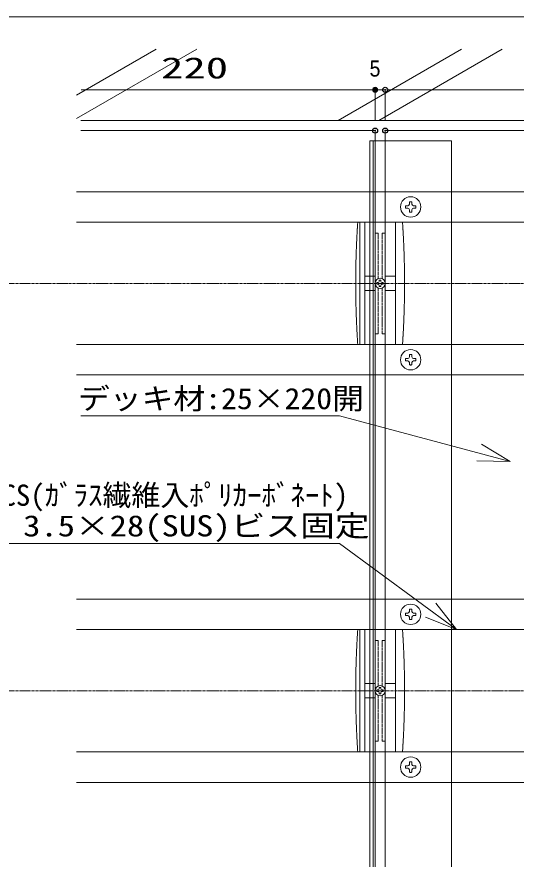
# Model space of a CAD drawing. Units: millimetres, scale not verified. Extents: x -4750 to 4750, y -3000 to 3000.
# Drawn here: x -2181.7 to -1936.4, y -1481 to -1067.5 of the extents above; entities that cross this region are included whole.
import ezdxf
from ezdxf.enums import TextEntityAlignment as Align

# ---------------------------------------------------------------- set-up
doc = ezdxf.new("R2010")
doc.units = ezdxf.units.MM
doc.header["$LTSCALE"] = 5
doc.header["$PDMODE"] = 32
doc.header["$PDSIZE"] = 2.5
for name, pattern in [('CHAIN1', [8, 5, -1, 1, -1]), ('DASHED1', [1.8, 1.2, -0.6]), ('LONG_DASHED1', [7, 6, -1])]:
    doc.linetypes.add(name, pattern=pattern)
for name, color, linetype, lineweight in [('0-0_デッキ', 7, 'Continuous', 9), ('0-2_根太', 7, 'Continuous', 9), ('0-3_一般', 7, 'Continuous', 9), ('0-4_0', 7, 'Continuous', 9), ('0-5_図枠', 7, 'Continuous', 9), ('0-6_文字', 7, 'Continuous', 9), ('0-7_寸法', 7, 'Continuous', 9), ('0-8_ビス', 7, 'Continuous', 9), ('0-A_WQCS', 7, 'Continuous', 9)]:
    doc.layers.add(name, color=color, linetype=linetype, lineweight=lineweight)
doc.layers.add('0-9_Defpoints', color=7, linetype='Continuous')
doc.styles.add('Osaka', font='')
doc.styles.add('ＭＳ ゴシック', font='')
doc.styles.get('Osaka').set_extended_font_data('Osaka')
doc.styles.get('ＭＳ ゴシック').set_extended_font_data('MS Gothic')

# ---------------------------------------------------------------- blocks, each defined once
blk = doc.blocks.new('_DOT')
at = {"layer": '0-4_0'}
for p, q in [((-10, 0), (-20, 0)), ((-5, 0), (5, 0))]:
    blk.add_line(p, q, dxfattribs=at)
blk = doc.blocks.new('グループ-363-1')
at = {"layer": '0-2_根太', "linetype": 'DASHED1'}
for p, q in [((-13647.2, -45613.2), (-3005, -45613.2)), ((-13647.2, -45913.2), (-3005, -45913.2)), ((-13647.2, -47113.2), (-3005, -47113.2)), ((-13647.2, -47413.2), (-3005, -47413.2))]:
    blk.add_line(p, q, dxfattribs=at)
at = {"layer": '0-2_根太', "linetype": 'CHAIN1'}
blk.add_line((-19524.5, -46513.2), (-2524.5, -46513.2), dxfattribs=at)
blk = doc.blocks.new('グループ-371-1')
at = {"layer": '0-2_根太', "linetype": 'DASHED1'}
for p, q in [((-13647.2, -41613.2), (-3005, -41613.2)), ((-13647.2, -41913.2), (-3005, -41913.2)), ((-13647.2, -43113.2), (-3005, -43113.2)), ((-13647.2, -43413.2), (-3005, -43413.2))]:
    blk.add_line(p, q, dxfattribs=at)
at = {"layer": '0-2_根太', "linetype": 'CHAIN1'}
blk.add_line((-19524.5, -42513.2), (-2524.5, -42513.2), dxfattribs=at)
blk = doc.blocks.new('グループ-380-1')
at = {"layer": '0-8_ビス', "color": 134}
for p, q in [((-10377, -47236.4), (-10376.6, -47212.6)), ((-10391.8, -47275.2), (-10415.7, -47274.8)), ((-10391.8, -47251.3), (-10381.7, -47246.6)), ((-10391.8, -47275.2), (-10381.7, -47279.9)), ((-10377, -47236.4), (-10381.7, -47246.6)), ((-10377, -47290), (-10381.7, -47279.9)), ((-10353.1, -47290), (-10353.5, -47313.8)), ((-10353.1, -47236.4), (-10348.4, -47246.6)), ((-10353.1, -47290), (-10348.4, -47279.9)), ((-10338.3, -47251.3), (-10348.4, -47246.6)), ((-10338.3, -47275.2), (-10348.4, -47279.9)), ((-10338.3, -47251.3), (-10314.4, -47251.7))]:
    blk.add_line(p, q, dxfattribs=at)
for points in [[(-10353.1, -47236.4), (-10353.5, -47212.6), (-10354.2, -47212.4), (-10355, -47212.3), (-10355.8, -47212.1), (-10356.6, -47212), (-10357.3, -47211.9), (-10358.1, -47211.8), (-10358.9, -47211.7), (-10359.6, -47211.6), (-10360.4, -47211.5), (-10361.2, -47211.4), (-10362, -47211.4), (-10362.7, -47211.3), (-10363.5, -47211.3), (-10364.3, -47211.3), (-10365, -47211.3), (-10365.8, -47211.3), (-10366.6, -47211.3), (-10367.4, -47211.3), (-10368.1, -47211.4), (-10368.9, -47211.4), (-10369.7, -47211.5), (-10370.4, -47211.6), (-10371.2, -47211.7), (-10372, -47211.8), (-10372.8, -47211.9), (-10373.5, -47212), (-10374.3, -47212.1), (-10375.1, -47212.3), (-10375.8, -47212.4), (-10376.6, -47212.6)], [(-10391.8, -47251.3), (-10415.7, -47251.7), (-10415.8, -47252.4), (-10416, -47253.2), (-10416.1, -47254), (-10416.3, -47254.7), (-10416.4, -47255.5), (-10416.5, -47256.3), (-10416.6, -47257.1), (-10416.7, -47257.8), (-10416.8, -47258.6), (-10416.8, -47259.4), (-10416.9, -47260.1), (-10416.9, -47260.9), (-10417, -47261.7), (-10417, -47262.5), (-10417, -47263.2), (-10417, -47264), (-10417, -47264.8), (-10416.9, -47265.5), (-10416.9, -47266.3), (-10416.8, -47267.1), (-10416.8, -47267.9), (-10416.7, -47268.6), (-10416.6, -47269.4), (-10416.5, -47270.2), (-10416.4, -47270.9), (-10416.3, -47271.7), (-10416.1, -47272.5), (-10416, -47273.3), (-10415.8, -47274), (-10415.7, -47274.8)], [(-10377, -47290), (-10376.6, -47313.8), (-10375.8, -47314), (-10375.1, -47314.2), (-10374.3, -47314.3), (-10373.5, -47314.5), (-10372.8, -47314.6), (-10372, -47314.7), (-10371.2, -47314.8), (-10370.4, -47314.9), (-10369.7, -47315), (-10368.9, -47315), (-10368.1, -47315.1), (-10367.4, -47315.1), (-10366.6, -47315.1), (-10365.8, -47315.2), (-10365, -47315.2), (-10364.3, -47315.2), (-10363.5, -47315.1), (-10362.7, -47315.1), (-10362, -47315.1), (-10361.2, -47315), (-10360.4, -47315), (-10359.6, -47314.9), (-10358.9, -47314.8), (-10358.1, -47314.7), (-10357.3, -47314.6), (-10356.6, -47314.5), (-10355.8, -47314.3), (-10355, -47314.2), (-10354.2, -47314), (-10353.5, -47313.8)], [(-10338.3, -47275.2), (-10314.4, -47274.8), (-10314.3, -47274), (-10314.1, -47273.3), (-10313.9, -47272.5), (-10313.8, -47271.7), (-10313.7, -47270.9), (-10313.6, -47270.2), (-10313.5, -47269.4), (-10313.4, -47268.6), (-10313.3, -47267.9), (-10313.2, -47267.1), (-10313.2, -47266.3), (-10313.2, -47265.5), (-10313.1, -47264.8), (-10313.1, -47264), (-10313.1, -47263.2), (-10313.1, -47262.5), (-10313.1, -47261.7), (-10313.2, -47260.9), (-10313.2, -47260.1), (-10313.2, -47259.4), (-10313.3, -47258.6), (-10313.4, -47257.8), (-10313.5, -47257.1), (-10313.6, -47256.3), (-10313.7, -47255.5), (-10313.8, -47254.7), (-10313.9, -47254), (-10314.1, -47253.2), (-10314.3, -47252.4), (-10314.4, -47251.7)]]:
    blk.add_lwpolyline(points, dxfattribs=at)
blk.add_circle((-10365, -47263.2), 100, dxfattribs=at)
blk = doc.blocks.new('グループ-381-1')
at = {"layer": '0-8_ビス', "color": 134}
for p, q in [((-10377, -45736.4), (-10381.7, -45746.6)), ((-10353.1, -45736.4), (-10353.5, -45712.6)), ((-10353.1, -45736.4), (-10348.4, -45746.6)), ((-10391.8, -45751.3), (-10415.7, -45751.7)), ((-10391.8, -45751.3), (-10381.7, -45746.6)), ((-10391.8, -45775.2), (-10381.7, -45779.9)), ((-10377, -45790), (-10381.7, -45779.9)), ((-10377, -45790), (-10376.6, -45813.8)), ((-10353.1, -45790), (-10348.4, -45779.9)), ((-10338.3, -45751.3), (-10348.4, -45746.6)), ((-10338.3, -45775.2), (-10348.4, -45779.9)), ((-10338.3, -45775.2), (-10314.4, -45774.8))]:
    blk.add_line(p, q, dxfattribs=at)
for points in [[(-10377, -45736.4), (-10376.6, -45712.6), (-10375.8, -45712.4), (-10375.1, -45712.3), (-10374.3, -45712.1), (-10373.5, -45712), (-10372.8, -45711.9), (-10372, -45711.8), (-10371.2, -45711.7), (-10370.4, -45711.6), (-10369.7, -45711.5), (-10368.9, -45711.4), (-10368.1, -45711.4), (-10367.4, -45711.3), (-10366.6, -45711.3), (-10365.8, -45711.3), (-10365, -45711.3), (-10364.3, -45711.3), (-10363.5, -45711.3), (-10362.7, -45711.3), (-10362, -45711.4), (-10361.2, -45711.4), (-10360.4, -45711.5), (-10359.6, -45711.6), (-10358.9, -45711.7), (-10358.1, -45711.8), (-10357.3, -45711.9), (-10356.6, -45712), (-10355.8, -45712.1), (-10355, -45712.3), (-10354.2, -45712.4), (-10353.5, -45712.6)], [(-10391.8, -45775.2), (-10415.7, -45774.8), (-10415.8, -45774), (-10416, -45773.3), (-10416.1, -45772.5), (-10416.3, -45771.7), (-10416.4, -45770.9), (-10416.5, -45770.2), (-10416.6, -45769.4), (-10416.7, -45768.6), (-10416.8, -45767.9), (-10416.8, -45767.1), (-10416.9, -45766.3), (-10416.9, -45765.5), (-10417, -45764.8), (-10417, -45764), (-10417, -45763.2), (-10417, -45762.5), (-10417, -45761.7), (-10416.9, -45760.9), (-10416.9, -45760.1), (-10416.8, -45759.4), (-10416.8, -45758.6), (-10416.7, -45757.8), (-10416.6, -45757.1), (-10416.5, -45756.3), (-10416.4, -45755.5), (-10416.3, -45754.7), (-10416.1, -45754), (-10416, -45753.2), (-10415.8, -45752.4), (-10415.7, -45751.7)], [(-10353.1, -45790), (-10353.5, -45813.8), (-10354.2, -45814), (-10355, -45814.2), (-10355.8, -45814.3), (-10356.6, -45814.5), (-10357.3, -45814.6), (-10358.1, -45814.7), (-10358.9, -45814.8), (-10359.6, -45814.9), (-10360.4, -45815), (-10361.2, -45815), (-10362, -45815.1), (-10362.7, -45815.1), (-10363.5, -45815.1), (-10364.3, -45815.2), (-10365, -45815.2), (-10365.8, -45815.2), (-10366.6, -45815.1), (-10367.4, -45815.1), (-10368.1, -45815.1), (-10368.9, -45815), (-10369.7, -45815), (-10370.4, -45814.9), (-10371.2, -45814.8), (-10372, -45814.7), (-10372.8, -45814.6), (-10373.5, -45814.5), (-10374.3, -45814.3), (-10375.1, -45814.2), (-10375.8, -45814), (-10376.6, -45813.8)], [(-10338.3, -45751.3), (-10314.4, -45751.7), (-10314.3, -45752.4), (-10314.1, -45753.2), (-10313.9, -45754), (-10313.8, -45754.7), (-10313.7, -45755.5), (-10313.6, -45756.3), (-10313.5, -45757.1), (-10313.4, -45757.8), (-10313.3, -45758.6), (-10313.2, -45759.4), (-10313.2, -45760.1), (-10313.2, -45760.9), (-10313.1, -45761.7), (-10313.1, -45762.5), (-10313.1, -45763.2), (-10313.1, -45764), (-10313.1, -45764.8), (-10313.2, -45765.5), (-10313.2, -45766.3), (-10313.2, -45767.1), (-10313.3, -45767.9), (-10313.4, -45768.6), (-10313.5, -45769.4), (-10313.6, -45770.2), (-10313.7, -45770.9), (-10313.8, -45771.7), (-10313.9, -45772.5), (-10314.1, -45773.3), (-10314.3, -45774), (-10314.4, -45774.8)]]:
    blk.add_lwpolyline(points, dxfattribs=at)
blk.add_circle((-10365, -45763.2), 100, dxfattribs=at)
blk = doc.blocks.new('グループ-382-1')
at = {"layer": '0-8_ビス', "color": 134}
for p, q in [((-10391.8, -43251.3), (-10381.7, -43246.6)), ((-10377, -43236.4), (-10381.7, -43246.6)), ((-10377, -43236.4), (-10376.6, -43212.6)), ((-10353.1, -43236.4), (-10348.4, -43246.6)), ((-10338.3, -43251.3), (-10348.4, -43246.6)), ((-10338.3, -43251.3), (-10314.4, -43251.7)), ((-10391.8, -43275.2), (-10415.7, -43274.8)), ((-10391.8, -43275.2), (-10381.7, -43279.9)), ((-10377, -43290), (-10381.7, -43279.9)), ((-10353.1, -43290), (-10353.5, -43313.8)), ((-10353.1, -43290), (-10348.4, -43279.9)), ((-10338.3, -43275.2), (-10348.4, -43279.9))]:
    blk.add_line(p, q, dxfattribs=at)
for points in [[(-10391.8, -43251.3), (-10415.7, -43251.7), (-10415.8, -43252.4), (-10416, -43253.2), (-10416.1, -43254), (-10416.3, -43254.7), (-10416.4, -43255.5), (-10416.5, -43256.3), (-10416.6, -43257.1), (-10416.7, -43257.8), (-10416.8, -43258.6), (-10416.8, -43259.4), (-10416.9, -43260.1), (-10416.9, -43260.9), (-10417, -43261.7), (-10417, -43262.5), (-10417, -43263.2), (-10417, -43264), (-10417, -43264.8), (-10416.9, -43265.5), (-10416.9, -43266.3), (-10416.8, -43267.1), (-10416.8, -43267.9), (-10416.7, -43268.6), (-10416.6, -43269.4), (-10416.5, -43270.2), (-10416.4, -43270.9), (-10416.3, -43271.7), (-10416.1, -43272.5), (-10416, -43273.3), (-10415.8, -43274), (-10415.7, -43274.8)], [(-10353.1, -43236.4), (-10353.5, -43212.6), (-10354.2, -43212.4), (-10355, -43212.3), (-10355.8, -43212.1), (-10356.6, -43212), (-10357.3, -43211.9), (-10358.1, -43211.8), (-10358.9, -43211.7), (-10359.6, -43211.6), (-10360.4, -43211.5), (-10361.2, -43211.4), (-10362, -43211.4), (-10362.7, -43211.3), (-10363.5, -43211.3), (-10364.3, -43211.3), (-10365, -43211.3), (-10365.8, -43211.3), (-10366.6, -43211.3), (-10367.4, -43211.3), (-10368.1, -43211.4), (-10368.9, -43211.4), (-10369.7, -43211.5), (-10370.4, -43211.6), (-10371.2, -43211.7), (-10372, -43211.8), (-10372.8, -43211.9), (-10373.5, -43212), (-10374.3, -43212.1), (-10375.1, -43212.3), (-10375.8, -43212.4), (-10376.6, -43212.6)], [(-10338.3, -43275.2), (-10314.4, -43274.8), (-10314.3, -43274), (-10314.1, -43273.3), (-10313.9, -43272.5), (-10313.8, -43271.7), (-10313.7, -43270.9), (-10313.6, -43270.2), (-10313.5, -43269.4), (-10313.4, -43268.6), (-10313.3, -43267.9), (-10313.2, -43267.1), (-10313.2, -43266.3), (-10313.2, -43265.5), (-10313.1, -43264.8), (-10313.1, -43264), (-10313.1, -43263.2), (-10313.1, -43262.5), (-10313.1, -43261.7), (-10313.2, -43260.9), (-10313.2, -43260.1), (-10313.2, -43259.4), (-10313.3, -43258.6), (-10313.4, -43257.8), (-10313.5, -43257.1), (-10313.6, -43256.3), (-10313.7, -43255.5), (-10313.8, -43254.7), (-10313.9, -43254), (-10314.1, -43253.2), (-10314.3, -43252.4), (-10314.4, -43251.7)], [(-10377, -43290), (-10376.6, -43313.8), (-10375.8, -43314), (-10375.1, -43314.2), (-10374.3, -43314.3), (-10373.5, -43314.5), (-10372.8, -43314.6), (-10372, -43314.7), (-10371.2, -43314.8), (-10370.4, -43314.9), (-10369.7, -43315), (-10368.9, -43315), (-10368.1, -43315.1), (-10367.4, -43315.1), (-10366.6, -43315.1), (-10365.8, -43315.2), (-10365, -43315.2), (-10364.3, -43315.2), (-10363.5, -43315.1), (-10362.7, -43315.1), (-10362, -43315.1), (-10361.2, -43315), (-10360.4, -43315), (-10359.6, -43314.9), (-10358.9, -43314.8), (-10358.1, -43314.7), (-10357.3, -43314.6), (-10356.6, -43314.5), (-10355.8, -43314.3), (-10355, -43314.2), (-10354.2, -43314), (-10353.5, -43313.8)]]:
    blk.add_lwpolyline(points, dxfattribs=at)
blk.add_circle((-10365, -43263.2), 100, dxfattribs=at)
blk = doc.blocks.new('グループ-383-1')
at = {"layer": '0-8_ビス', "color": 134}
for p, q in [((-10391.8, -41751.3), (-10415.7, -41751.7)), ((-10391.8, -41751.3), (-10381.7, -41746.6)), ((-10377, -41736.4), (-10381.7, -41746.6)), ((-10353.1, -41736.4), (-10353.5, -41712.6)), ((-10353.1, -41736.4), (-10348.4, -41746.6)), ((-10338.3, -41751.3), (-10348.4, -41746.6)), ((-10391.8, -41775.2), (-10381.7, -41779.9)), ((-10377, -41790), (-10381.7, -41779.9)), ((-10377, -41790), (-10376.6, -41813.8)), ((-10353.1, -41790), (-10348.4, -41779.9)), ((-10338.3, -41775.2), (-10348.4, -41779.9)), ((-10338.3, -41775.2), (-10314.4, -41774.8))]:
    blk.add_line(p, q, dxfattribs=at)
for points in [[(-10391.8, -41775.2), (-10415.7, -41774.8), (-10415.8, -41774), (-10416, -41773.3), (-10416.1, -41772.5), (-10416.3, -41771.7), (-10416.4, -41770.9), (-10416.5, -41770.2), (-10416.6, -41769.4), (-10416.7, -41768.6), (-10416.8, -41767.9), (-10416.8, -41767.1), (-10416.9, -41766.3), (-10416.9, -41765.5), (-10417, -41764.8), (-10417, -41764), (-10417, -41763.2), (-10417, -41762.5), (-10417, -41761.7), (-10416.9, -41760.9), (-10416.9, -41760.1), (-10416.8, -41759.4), (-10416.8, -41758.6), (-10416.7, -41757.8), (-10416.6, -41757.1), (-10416.5, -41756.3), (-10416.4, -41755.5), (-10416.3, -41754.7), (-10416.1, -41754), (-10416, -41753.2), (-10415.8, -41752.4), (-10415.7, -41751.7)], [(-10377, -41736.4), (-10376.6, -41712.6), (-10375.8, -41712.4), (-10375.1, -41712.3), (-10374.3, -41712.1), (-10373.5, -41712), (-10372.8, -41711.9), (-10372, -41711.8), (-10371.2, -41711.7), (-10370.4, -41711.6), (-10369.7, -41711.5), (-10368.9, -41711.4), (-10368.1, -41711.4), (-10367.4, -41711.3), (-10366.6, -41711.3), (-10365.8, -41711.3), (-10365, -41711.3), (-10364.3, -41711.3), (-10363.5, -41711.3), (-10362.7, -41711.3), (-10362, -41711.4), (-10361.2, -41711.4), (-10360.4, -41711.5), (-10359.6, -41711.6), (-10358.9, -41711.7), (-10358.1, -41711.8), (-10357.3, -41711.9), (-10356.6, -41712), (-10355.8, -41712.1), (-10355, -41712.3), (-10354.2, -41712.4), (-10353.5, -41712.6)], [(-10338.3, -41751.3), (-10314.4, -41751.7), (-10314.3, -41752.4), (-10314.1, -41753.2), (-10313.9, -41754), (-10313.8, -41754.7), (-10313.7, -41755.5), (-10313.6, -41756.3), (-10313.5, -41757.1), (-10313.4, -41757.8), (-10313.3, -41758.6), (-10313.2, -41759.4), (-10313.2, -41760.1), (-10313.2, -41760.9), (-10313.1, -41761.7), (-10313.1, -41762.5), (-10313.1, -41763.2), (-10313.1, -41764), (-10313.1, -41764.8), (-10313.2, -41765.5), (-10313.2, -41766.3), (-10313.2, -41767.1), (-10313.3, -41767.9), (-10313.4, -41768.6), (-10313.5, -41769.4), (-10313.6, -41770.2), (-10313.7, -41770.9), (-10313.8, -41771.7), (-10313.9, -41772.5), (-10314.1, -41773.3), (-10314.3, -41774), (-10314.4, -41774.8)], [(-10353.1, -41790), (-10353.5, -41813.8), (-10354.2, -41814), (-10355, -41814.2), (-10355.8, -41814.3), (-10356.6, -41814.5), (-10357.3, -41814.6), (-10358.1, -41814.7), (-10358.9, -41814.8), (-10359.6, -41814.9), (-10360.4, -41815), (-10361.2, -41815), (-10362, -41815.1), (-10362.7, -41815.1), (-10363.5, -41815.1), (-10364.3, -41815.2), (-10365, -41815.2), (-10365.8, -41815.2), (-10366.6, -41815.1), (-10367.4, -41815.1), (-10368.1, -41815.1), (-10368.9, -41815), (-10369.7, -41815), (-10370.4, -41814.9), (-10371.2, -41814.8), (-10372, -41814.7), (-10372.8, -41814.6), (-10373.5, -41814.5), (-10374.3, -41814.3), (-10375.1, -41814.2), (-10375.8, -41814), (-10376.6, -41813.8)]]:
    blk.add_lwpolyline(points, dxfattribs=at)
blk.add_circle((-10365, -41763.2), 100, dxfattribs=at)
blk = doc.blocks.new('グループ-25-1')
at = {"layer": '0-A_WQCS'}
blk.add_line((8, -19.6), (8, -31.2), dxfattribs=at)
for points in [[(-19.6, -8), (-31.2, -8), (-31.2, 8), (-19.6, 8)], [(-8, 19.6), (-8, 31.3), (8, 31.3), (8, 19.6)], [(19.6, 8), (31.3, 8), (31.3, -8), (19.6, -8)], [(8, -31.2), (-8, -31.2), (-8, -19.6)]]:
    blk.add_lwpolyline(points, dxfattribs=at)
blk.add_circle((0, 0), 50, dxfattribs=at)
for centre, start, end in [((-19.6, 19.6), 270, 0), ((19.6, 19.6), 180, 270), ((-19.6, -19.6), 0, 90), ((19.6, -19.6), 90, 180)]:
    blk.add_arc(centre, 11.6, start, end, dxfattribs=at)
blk = doc.blocks.new('グループ-26-1')
at = {"layer": '0-A_WQCS'}
blk.add_blockref('グループ-25-1', (0, 0), dxfattribs=at)
blk = doc.blocks.new('グループ-27-1')
at = {"layer": '0-A_WQCS', "linetype": 'DASHED1'}
for p, q in [((220, 600), (-220, 600)), ((-200, 596.7), (-200, -596.7)), ((-149.8, 600), (-149.8, -600)), ((149.8, -600), (149.8, 600)), ((-49.8, 70), (-149.8, 70)), ((49.8, 70), (149.8, 70)), ((-49.8, -70), (-149.8, -70)), ((49.8, -70), (149.8, -70)), ((220, -600), (-220, -600))]:
    blk.add_line(p, q, dxfattribs=at)
at = {"layer": '0-A_WQCS', "linetype": 'LONG_DASHED1'}
for p, q in [((-49.8, 600), (-49.8, 14.9)), ((49.8, 14.9), (49.8, 600)), ((-49.8, 494.2), (-20, 494.2)), ((-20, 48), (-20, 494.2)), ((20, 494.2), (20, 48)), ((20, 494.2), (49.8, 494.2)), ((-49.8, -14.9), (-49.8, -600)), ((-20, -494.2), (-20, -48)), ((20, -48), (20, -494.2)), ((49.8, -600), (49.8, -14.9)), ((-20, -494.2), (-49.8, -494.2)), ((49.8, -494.2), (20, -494.2))]:
    blk.add_line(p, q, dxfattribs=at)
at = {"layer": '0-A_WQCS'}
for p, q in [((-49.8, 600), (50.2, 600)), ((50.2, -600), (-49.8, -600))]:
    blk.add_line(p, q, dxfattribs=at)
at = {"layer": '0-A_WQCS', "linetype": 'DASHED1'}
for centre, start, end in [((8770, 0), 176.1817, 183.8183), ((-8770, 0), 0, 3.8183), ((-8770, 0), 356.1817, 0)]:
    blk.add_arc(centre, 9010, start, end, dxfattribs=at)
at = {"layer": '0-A_WQCS'}
blk.add_blockref('グループ-26-1', (0, 0), dxfattribs=at)
blk = doc.blocks.new('グループ-28-1')
at = {"layer": '0-A_WQCS'}
blk.add_blockref('グループ-27-1', (0, 0), dxfattribs=at)
blk = doc.blocks.new('WQCS2016平')
at = {"layer": '0-A_WQCS'}
blk.add_blockref('グループ-28-1', (0, 0), dxfattribs=at)
blk = doc.blocks.new('グループ-447-1')
at = {"layer": '0-0_デッキ'}
for p, q in [((-10715.1, -41013.2), (-13605, -41013.2)), ((-10715.1, -52313.2), (-10715.1, -41013.2)), ((-10615.1, -50663.2), (-10615.1, -41013.2)), ((-6215.1, -41013.2), (-10615.1, -41013.2))]:
    blk.add_line(p, q, dxfattribs=at)
at = {"layer": '0-A_WQCS'}
for p in [(-10665.1, -42513.2), (-10665.1, -46513.2)]:
    blk.add_blockref('WQCS2016平', p, dxfattribs=at)

msp = doc.modelspace()

# ---------------------------------------------------------------- hatches: boundary and pattern name
at = {"layer": '0-7_寸法'}
msp.add_hatch(color=256, dxfattribs=at).paths.add_polyline_path([(-2004.506, -1103.345, 1), (-2007.009, -1103.345, 1)])

# ---------------------------------------------------------------- linework, layer by layer
at = {"layer": '0-0_デッキ', "color": 134}
for points in [[(-2008.252, -1128.345), (-1968.252, -1128.345), (-1968.252, -1678.345), (-2008.252, -1678.345)], [(-2008.252, -1128.345), (-2006.652, -1128.345), (-2006.652, -1678.345), (-2008.252, -1678.345)]]:
    msp.add_lwpolyline(points, close=True, dxfattribs=at)
at = {"layer": '0-3_一般', "color": 134}
for p, q in [((-2113.234, -1083.345), (-2152.362, -1105.936)), ((-2093.234, -1083.345), (-2152.362, -1117.483)), ((-1963.234, -1083.345), (-2023.855, -1118.345)), ((-1943.234, -1083.345), (-2003.855, -1118.345))]:
    msp.add_line(p, q, dxfattribs=at)
at = {"layer": '0-3_一般'}
msp.add_line((-1620.253, -1118.345), (-2150.253, -1118.345), dxfattribs=at)
at = {"layer": '0-5_図枠'}
msp.add_lwpolyline([(-2500, -1067.501), (-500, -1067.501), (-500, -2367.501), (-2500, -2367.501)], close=True, dxfattribs=at)
at = {"layer": '0-6_文字'}
for p, q in [((-2023.252, -1263.312), (-2150.264, -1263.312)), ((-2023.252, -1263.312), (-1939.397, -1285.845)), ((-2023.252, -1326.127), (-2227.864, -1326.127)), ((-2023.252, -1326.127), (-1965.747, -1368.345))]:
    msp.add_line(p, q, dxfattribs=at)
for points in [[(-1953.484, -1277.381), (-1939.397, -1285.845), (-1955.829, -1285.558)], [(-1975.866, -1355.394), (-1965.747, -1368.345), (-1980.986, -1362.189)]]:
    msp.add_lwpolyline(points, dxfattribs=at)
at = {"layer": '0-7_寸法'}
for p, q in [((-2005.757, -1103.345), (-2150.127, -1103.345)), ((-2008.261, -1103.345), (-2010.765, -1103.345)), ((-2005.757, -1118.345), (-2005.757, -1103.345)), ((-2005.757, -1103.345), (-2000.757, -1103.345)), ((-2000.757, -1118.345), (-2000.757, -1103.345)), ((-2000.757, -1118.345), (-2000.757, -1103.345)), ((-1998.254, -1103.345), (-1783.261, -1103.345)), ((-1998.254, -1103.345), (-1995.75, -1103.345))]:
    msp.add_line(p, q, dxfattribs=at)
msp.add_circle((-2005.757, -1103.345), 1.252, dxfattribs=at)
at = {"layer": '0-9_Defpoints'}
for p in [(-2000.757, -1103.345), (-2005.757, -1123.345), (-2000.757, -1123.345)]:
    msp.add_point(p, dxfattribs=at)

# ---------------------------------------------------------------- block references
at = {"layer": '0-2_根太', "xscale": 0.05, "yscale": 0.05}
for name in ['グループ-371-1', 'グループ-363-1']:
    msp.add_blockref(name, (-1470, 927.316), dxfattribs=at)
at = {"layer": '0-7_寸法', "xscale": 0.1251862, "yscale": 0.1251862}
msp.add_blockref('_DOT', (-2005.757, -1103.345), dxfattribs=at)
at = {"layer": '0-7_寸法', "xscale": 0.1251862, "yscale": 0.1251862, "rotation": 180}
msp.add_blockref('_DOT', (-2000.757, -1103.345), dxfattribs=at)
msp.add_blockref('_DOT', (-2000.757, -1103.345), dxfattribs=at)
at = {"layer": '0-8_ビス', "xscale": 0.05, "yscale": 0.05}
for name in ['グループ-447-1', 'グループ-383-1', 'グループ-382-1', 'グループ-381-1', 'グループ-380-1']:
    msp.add_blockref(name, (-1470, 927.316), dxfattribs=at)

# ---------------------------------------------------------------- texts
at = {"layer": '0-6_文字', "style": 'ＭＳ ゴシック'}
for s, width, p in [('デッキ材:25×220開', 1.1, (-2151.642, -1263.252)), ('3.5×28(SUS)ビス固定', 1.2, (-2178.594, -1325.725))]:
    msp.add_text(s, height=10.41, dxfattribs=dict(at, width=width)).set_placement(p, align=Align.BOTTOM_LEFT)
msp.add_text('ﾜｲﾄﾞQCS(ｶﾞﾗｽ繊維入ﾎﾟﾘｶｰﾎﾞﾈｰﾄ)', height=10.41, dxfattribs=at).set_placement((-2224.707, -1310.689), align=Align.BOTTOM_LEFT)
at = {"layer": '0-7_寸法'}
for s, height, style, width, p in [('220', 10.41, 'ＭＳ ゴシック', 1.55, (-2110.853, -1100.883)), ('5', 7.918, 'Osaka', 0.9, (-2008.428, -1099.219))]:
    msp.add_text(s, height=height, dxfattribs=dict(at, style=style, width=width)).set_placement(p, align=Align.BOTTOM_LEFT)

doc.saveas('drawing.dxf')
